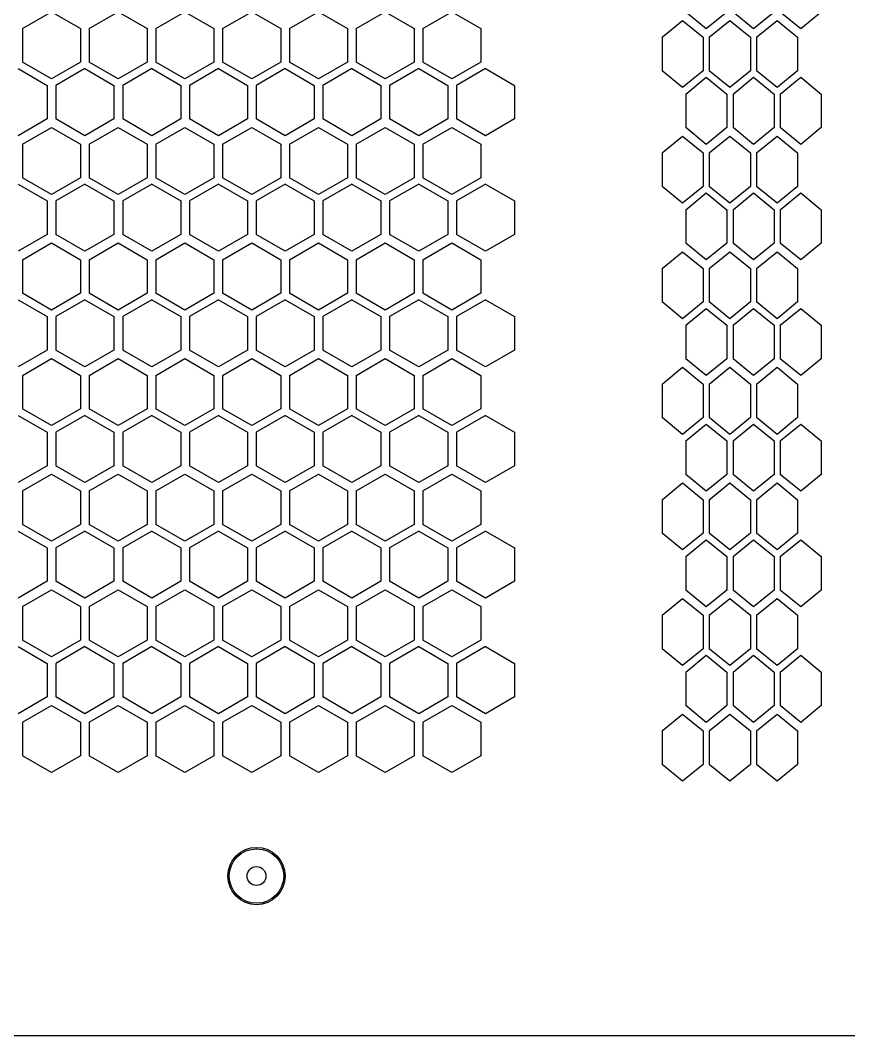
# Model space of a CAD drawing. Extents: x 61367 to 140945, y -1257 to 25588.
# Drawn here: x 71963 to 72077.2, y 19923.8 to 20063.7 of the extents above; entities that cross this region are included whole.
import ezdxf

# ---------------------------------------------------------------- set-up
doc = ezdxf.new("R2010")
doc.units = 0
doc.header["$MEASUREMENT"] = 0
doc.layers.get('0').update_dxf_attribs({"linetype": 'CONTINUOUS'})
doc.layers.add('2401-00307_MDC-M4_0', color=7, linetype='CONTINUOUS')
doc.layers.add('4215-0412-2_0', color=7, linetype='CONTINUOUS')

# ---------------------------------------------------------------- blocks, each defined once
blk = doc.blocks.new('ERGRTHTHRT')
at = {"layer": '2401-00307_MDC-M4_0', "color": 7, "linetype": 'Continuous'}
for radius in [3.75, 1.3]:
    blk.add_circle((-37408.65, -67997.48), radius, dxfattribs=at)
at = {"layer": '4215-0412-2_0', "color": 7, "linetype": 'Continuous'}
for p, q in [((-37440.92, -67880.7), (-37436.92, -67878.39)), ((-37436.92, -67878.39), (-37432.92, -67880.7)), ((-37431.72, -67880.7), (-37427.72, -67878.39)), ((-37427.72, -67878.39), (-37423.72, -67880.7)), ((-37422.52, -67880.7), (-37418.52, -67878.39)), ((-37418.52, -67878.39), (-37414.52, -67880.7)), ((-37413.32, -67880.7), (-37409.32, -67878.39)), ((-37409.32, -67878.39), (-37405.32, -67880.7)), ((-37404.12, -67880.7), (-37400.12, -67878.39)), ((-37400.12, -67878.39), (-37396.12, -67880.7)), ((-37394.92, -67880.7), (-37390.92, -67878.39)), ((-37390.92, -67878.39), (-37386.92, -67880.7)), ((-37385.72, -67880.7), (-37381.72, -67878.39)), ((-37381.72, -67878.39), (-37377.72, -67880.7)), ((-37346.65, -67880.73), (-37349.47, -67878.42)), ((-37343.82, -67878.42), (-37346.65, -67880.73)), ((-37340.14, -67880.73), (-37342.97, -67878.42)), ((-37337.31, -67878.42), (-37340.14, -67880.73)), ((-37333.63, -67880.73), (-37336.46, -67878.42)), ((-37330.81, -67878.42), (-37333.63, -67880.73)), ((-37352.74, -67881.9), (-37349.91, -67879.59)), ((-37349.91, -67879.59), (-37347.08, -67881.9)), ((-37346.24, -67881.9), (-37343.41, -67879.59)), ((-37343.41, -67879.59), (-37340.58, -67881.9)), ((-37339.73, -67881.9), (-37336.9, -67879.59)), ((-37336.9, -67879.59), (-37334.07, -67881.9)), ((-37440.92, -67880.7), (-37440.92, -67885.32)), ((-37432.92, -67880.7), (-37432.92, -67885.32)), ((-37431.72, -67880.7), (-37431.72, -67885.32)), ((-37423.72, -67880.7), (-37423.72, -67885.32)), ((-37422.52, -67880.7), (-37422.52, -67885.32)), ((-37414.52, -67880.7), (-37414.52, -67885.32)), ((-37413.32, -67880.7), (-37413.32, -67885.32)), ((-37405.32, -67880.7), (-37405.32, -67885.32)), ((-37404.12, -67880.7), (-37404.12, -67885.32)), ((-37396.12, -67880.7), (-37396.12, -67885.32)), ((-37394.92, -67880.7), (-37394.92, -67885.32)), ((-37386.92, -67880.7), (-37386.92, -67885.32)), ((-37385.72, -67880.7), (-37385.72, -67885.32)), ((-37377.72, -67880.7), (-37377.72, -67885.32)), ((-37352.74, -67881.9), (-37352.74, -67886.52)), ((-37347.08, -67881.9), (-37347.08, -67886.52)), ((-37346.24, -67881.9), (-37346.24, -67886.52)), ((-37340.58, -67881.9), (-37340.58, -67886.52)), ((-37339.73, -67881.9), (-37339.73, -67886.52)), ((-37334.07, -67881.9), (-37334.07, -67886.52)), ((-37436.92, -67887.63), (-37440.92, -67885.32)), ((-37432.92, -67885.32), (-37436.92, -67887.63)), ((-37427.72, -67887.63), (-37431.72, -67885.32)), ((-37423.72, -67885.32), (-37427.72, -67887.63)), ((-37418.52, -67887.63), (-37422.52, -67885.32)), ((-37414.52, -67885.32), (-37418.52, -67887.63)), ((-37409.32, -67887.63), (-37413.32, -67885.32)), ((-37405.32, -67885.32), (-37409.32, -67887.63)), ((-37400.12, -67887.63), (-37404.12, -67885.32)), ((-37396.12, -67885.32), (-37400.12, -67887.63)), ((-37390.92, -67887.63), (-37394.92, -67885.32)), ((-37386.92, -67885.32), (-37390.92, -67887.63)), ((-37381.72, -67887.63), (-37385.72, -67885.32)), ((-37377.72, -67885.32), (-37381.72, -67887.63)), ((-37441.5, -67886.22), (-37437.5, -67888.53)), ((-37432.3, -67886.22), (-37436.3, -67888.53)), ((-37432.3, -67886.22), (-37428.3, -67888.53)), ((-37423.1, -67886.22), (-37427.1, -67888.53)), ((-37423.1, -67886.22), (-37419.1, -67888.53)), ((-37413.9, -67886.22), (-37417.9, -67888.53)), ((-37413.9, -67886.22), (-37409.9, -67888.53)), ((-37404.7, -67886.22), (-37408.7, -67888.53)), ((-37404.7, -67886.22), (-37400.7, -67888.53)), ((-37395.5, -67886.22), (-37399.5, -67888.53)), ((-37395.5, -67886.22), (-37391.5, -67888.53)), ((-37386.3, -67886.22), (-37390.3, -67888.53)), ((-37386.3, -67886.22), (-37382.3, -67888.53)), ((-37377.1, -67886.22), (-37381.1, -67888.53)), ((-37377.1, -67886.22), (-37373.1, -67888.53)), ((-37349.91, -67888.83), (-37352.74, -67886.52)), ((-37347.08, -67886.52), (-37349.91, -67888.83)), ((-37349.47, -67889.73), (-37346.65, -67887.42)), ((-37346.65, -67887.42), (-37343.82, -67889.73)), ((-37343.41, -67888.83), (-37346.24, -67886.52)), ((-37340.58, -67886.52), (-37343.41, -67888.83)), ((-37342.97, -67889.73), (-37340.14, -67887.42)), ((-37340.14, -67887.42), (-37337.31, -67889.73)), ((-37336.9, -67888.83), (-37339.73, -67886.52)), ((-37334.07, -67886.52), (-37336.9, -67888.83)), ((-37336.46, -67889.73), (-37333.63, -67887.42)), ((-37333.63, -67887.42), (-37330.81, -67889.73)), ((-37437.5, -67888.53), (-37437.5, -67893.15)), ((-37436.3, -67888.53), (-37436.3, -67893.15)), ((-37428.3, -67888.53), (-37428.3, -67893.15)), ((-37427.1, -67888.53), (-37427.1, -67893.15)), ((-37419.1, -67888.53), (-37419.1, -67893.15)), ((-37417.9, -67888.53), (-37417.9, -67893.15)), ((-37409.9, -67888.53), (-37409.9, -67893.15)), ((-37408.7, -67888.53), (-37408.7, -67893.15)), ((-37400.7, -67888.53), (-37400.7, -67893.15)), ((-37399.5, -67888.53), (-37399.5, -67893.15)), ((-37391.5, -67888.53), (-37391.5, -67893.15)), ((-37390.3, -67888.53), (-37390.3, -67893.15)), ((-37382.3, -67888.53), (-37382.3, -67893.15)), ((-37381.1, -67888.53), (-37381.1, -67893.15)), ((-37373.1, -67888.53), (-37373.1, -67893.15)), ((-37349.47, -67889.73), (-37349.47, -67894.35)), ((-37343.82, -67889.73), (-37343.82, -67894.35)), ((-37342.97, -67889.73), (-37342.97, -67894.35)), ((-37337.31, -67889.73), (-37337.31, -67894.35)), ((-37336.46, -67889.73), (-37336.46, -67894.35)), ((-37330.81, -67889.73), (-37330.81, -67894.35)), ((-37437.5, -67893.15), (-37441.5, -67895.46)), ((-37432.3, -67895.46), (-37436.3, -67893.15)), ((-37428.3, -67893.15), (-37432.3, -67895.46)), ((-37423.1, -67895.46), (-37427.1, -67893.15)), ((-37419.1, -67893.15), (-37423.1, -67895.46)), ((-37413.9, -67895.46), (-37417.9, -67893.15)), ((-37409.9, -67893.15), (-37413.9, -67895.46)), ((-37404.7, -67895.46), (-37408.7, -67893.15)), ((-37400.7, -67893.15), (-37404.7, -67895.46)), ((-37395.5, -67895.46), (-37399.5, -67893.15)), ((-37391.5, -67893.15), (-37395.5, -67895.46)), ((-37386.3, -67895.46), (-37390.3, -67893.15)), ((-37382.3, -67893.15), (-37386.3, -67895.46)), ((-37377.1, -67895.46), (-37381.1, -67893.15)), ((-37373.1, -67893.15), (-37377.1, -67895.46)), ((-37440.92, -67896.63), (-37436.92, -67894.32)), ((-37436.92, -67894.32), (-37432.92, -67896.63)), ((-37431.72, -67896.63), (-37427.72, -67894.32)), ((-37427.72, -67894.32), (-37423.72, -67896.63)), ((-37422.52, -67896.63), (-37418.52, -67894.32)), ((-37418.52, -67894.32), (-37414.52, -67896.63)), ((-37413.32, -67896.63), (-37409.32, -67894.32)), ((-37409.32, -67894.32), (-37405.32, -67896.63)), ((-37404.12, -67896.63), (-37400.12, -67894.32)), ((-37400.12, -67894.32), (-37396.12, -67896.63)), ((-37394.92, -67896.63), (-37390.92, -67894.32)), ((-37390.92, -67894.32), (-37386.92, -67896.63)), ((-37385.72, -67896.63), (-37381.72, -67894.32)), ((-37381.72, -67894.32), (-37377.72, -67896.63)), ((-37346.65, -67896.66), (-37349.47, -67894.35)), ((-37343.82, -67894.35), (-37346.65, -67896.66)), ((-37340.14, -67896.66), (-37342.97, -67894.35)), ((-37337.31, -67894.35), (-37340.14, -67896.66)), ((-37333.63, -67896.66), (-37336.46, -67894.35)), ((-37330.81, -67894.35), (-37333.63, -67896.66)), ((-37352.74, -67897.83), (-37349.91, -67895.52)), ((-37349.91, -67895.52), (-37347.08, -67897.83)), ((-37346.24, -67897.83), (-37343.41, -67895.52)), ((-37343.41, -67895.52), (-37340.58, -67897.83)), ((-37339.73, -67897.83), (-37336.9, -67895.52)), ((-37336.9, -67895.52), (-37334.07, -67897.83)), ((-37440.92, -67896.63), (-37440.92, -67901.25)), ((-37432.92, -67896.63), (-37432.92, -67901.25)), ((-37431.72, -67896.63), (-37431.72, -67901.25)), ((-37423.72, -67896.63), (-37423.72, -67901.25)), ((-37422.52, -67896.63), (-37422.52, -67901.25)), ((-37414.52, -67896.63), (-37414.52, -67901.25)), ((-37413.32, -67896.63), (-37413.32, -67901.25)), ((-37405.32, -67896.63), (-37405.32, -67901.25)), ((-37404.12, -67896.63), (-37404.12, -67901.25)), ((-37396.12, -67896.63), (-37396.12, -67901.25)), ((-37394.92, -67896.63), (-37394.92, -67901.25)), ((-37386.92, -67896.63), (-37386.92, -67901.25)), ((-37385.72, -67896.63), (-37385.72, -67901.25)), ((-37377.72, -67896.63), (-37377.72, -67901.25)), ((-37352.74, -67897.83), (-37352.74, -67902.45)), ((-37347.08, -67897.83), (-37347.08, -67902.45)), ((-37346.24, -67897.83), (-37346.24, -67902.45)), ((-37340.58, -67897.83), (-37340.58, -67902.45)), ((-37339.73, -67897.83), (-37339.73, -67902.45)), ((-37334.07, -67897.83), (-37334.07, -67902.45)), ((-37436.92, -67903.56), (-37440.92, -67901.25)), ((-37432.92, -67901.25), (-37436.92, -67903.56)), ((-37427.72, -67903.56), (-37431.72, -67901.25)), ((-37423.72, -67901.25), (-37427.72, -67903.56)), ((-37418.52, -67903.56), (-37422.52, -67901.25)), ((-37414.52, -67901.25), (-37418.52, -67903.56)), ((-37409.32, -67903.56), (-37413.32, -67901.25)), ((-37405.32, -67901.25), (-37409.32, -67903.56)), ((-37400.12, -67903.56), (-37404.12, -67901.25)), ((-37396.12, -67901.25), (-37400.12, -67903.56)), ((-37390.92, -67903.56), (-37394.92, -67901.25)), ((-37386.92, -67901.25), (-37390.92, -67903.56)), ((-37381.72, -67903.56), (-37385.72, -67901.25)), ((-37377.72, -67901.25), (-37381.72, -67903.56)), ((-37441.5, -67902.15), (-37437.5, -67904.46)), ((-37432.3, -67902.15), (-37436.3, -67904.46)), ((-37432.3, -67902.15), (-37428.3, -67904.46)), ((-37423.1, -67902.15), (-37427.1, -67904.46)), ((-37423.1, -67902.15), (-37419.1, -67904.46)), ((-37413.9, -67902.15), (-37417.9, -67904.46)), ((-37413.9, -67902.15), (-37409.9, -67904.46)), ((-37404.7, -67902.15), (-37408.7, -67904.46)), ((-37404.7, -67902.15), (-37400.7, -67904.46)), ((-37395.5, -67902.15), (-37399.5, -67904.46)), ((-37395.5, -67902.15), (-37391.5, -67904.46)), ((-37386.3, -67902.15), (-37390.3, -67904.46)), ((-37386.3, -67902.15), (-37382.3, -67904.46)), ((-37377.1, -67902.15), (-37381.1, -67904.46)), ((-37377.1, -67902.15), (-37373.1, -67904.46)), ((-37349.91, -67904.76), (-37352.74, -67902.45)), ((-37347.08, -67902.45), (-37349.91, -67904.76)), ((-37343.41, -67904.76), (-37346.24, -67902.45)), ((-37340.58, -67902.45), (-37343.41, -67904.76)), ((-37336.9, -67904.76), (-37339.73, -67902.45)), ((-37334.07, -67902.45), (-37336.9, -67904.76)), ((-37349.47, -67905.66), (-37346.65, -67903.35)), ((-37346.65, -67903.35), (-37343.82, -67905.66)), ((-37342.97, -67905.66), (-37340.14, -67903.35)), ((-37340.14, -67903.35), (-37337.31, -67905.66)), ((-37336.46, -67905.66), (-37333.63, -67903.35)), ((-37333.63, -67903.35), (-37330.81, -67905.66)), ((-37437.5, -67904.46), (-37437.5, -67909.08)), ((-37436.3, -67904.46), (-37436.3, -67909.08)), ((-37428.3, -67904.46), (-37428.3, -67909.08)), ((-37427.1, -67904.46), (-37427.1, -67909.08)), ((-37419.1, -67904.46), (-37419.1, -67909.08)), ((-37417.9, -67904.46), (-37417.9, -67909.08)), ((-37409.9, -67904.46), (-37409.9, -67909.08)), ((-37408.7, -67904.46), (-37408.7, -67909.08)), ((-37400.7, -67904.46), (-37400.7, -67909.08)), ((-37399.5, -67904.46), (-37399.5, -67909.08)), ((-37391.5, -67904.46), (-37391.5, -67909.08)), ((-37390.3, -67904.46), (-37390.3, -67909.08)), ((-37382.3, -67904.46), (-37382.3, -67909.08)), ((-37381.1, -67904.46), (-37381.1, -67909.08)), ((-37373.1, -67904.46), (-37373.1, -67909.08)), ((-37349.47, -67905.66), (-37349.47, -67910.28)), ((-37343.82, -67905.66), (-37343.82, -67910.28)), ((-37342.97, -67905.66), (-37342.97, -67910.28)), ((-37337.31, -67905.66), (-37337.31, -67910.28)), ((-37336.46, -67905.66), (-37336.46, -67910.28)), ((-37330.81, -67905.66), (-37330.81, -67910.28)), ((-37437.5, -67909.08), (-37441.5, -67911.39)), ((-37432.3, -67911.39), (-37436.3, -67909.08)), ((-37428.3, -67909.08), (-37432.3, -67911.39)), ((-37423.1, -67911.39), (-37427.1, -67909.08)), ((-37419.1, -67909.08), (-37423.1, -67911.39)), ((-37413.9, -67911.39), (-37417.9, -67909.08)), ((-37409.9, -67909.08), (-37413.9, -67911.39)), ((-37404.7, -67911.39), (-37408.7, -67909.08)), ((-37400.7, -67909.08), (-37404.7, -67911.39)), ((-37395.5, -67911.39), (-37399.5, -67909.08)), ((-37391.5, -67909.08), (-37395.5, -67911.39)), ((-37386.3, -67911.39), (-37390.3, -67909.08)), ((-37382.3, -67909.08), (-37386.3, -67911.39)), ((-37377.1, -67911.39), (-37381.1, -67909.08)), ((-37373.1, -67909.08), (-37377.1, -67911.39)), ((-37440.92, -67912.56), (-37436.92, -67910.25)), ((-37436.92, -67910.25), (-37432.92, -67912.56)), ((-37431.72, -67912.56), (-37427.72, -67910.25)), ((-37427.72, -67910.25), (-37423.72, -67912.56)), ((-37422.52, -67912.56), (-37418.52, -67910.25)), ((-37418.52, -67910.25), (-37414.52, -67912.56)), ((-37413.32, -67912.56), (-37409.32, -67910.25)), ((-37409.32, -67910.25), (-37405.32, -67912.56)), ((-37404.12, -67912.56), (-37400.12, -67910.25)), ((-37400.12, -67910.25), (-37396.12, -67912.56)), ((-37394.92, -67912.56), (-37390.92, -67910.25)), ((-37390.92, -67910.25), (-37386.92, -67912.56)), ((-37385.72, -67912.56), (-37381.72, -67910.25)), ((-37381.72, -67910.25), (-37377.72, -67912.56)), ((-37346.65, -67912.59), (-37349.47, -67910.28)), ((-37343.82, -67910.28), (-37346.65, -67912.59)), ((-37340.14, -67912.59), (-37342.97, -67910.28)), ((-37337.31, -67910.28), (-37340.14, -67912.59)), ((-37333.63, -67912.59), (-37336.46, -67910.28)), ((-37330.81, -67910.28), (-37333.63, -67912.59)), ((-37440.92, -67912.56), (-37440.92, -67917.18)), ((-37432.92, -67912.56), (-37432.92, -67917.18)), ((-37431.72, -67912.56), (-37431.72, -67917.18)), ((-37423.72, -67912.56), (-37423.72, -67917.18)), ((-37422.52, -67912.56), (-37422.52, -67917.18)), ((-37414.52, -67912.56), (-37414.52, -67917.18)), ((-37413.32, -67912.56), (-37413.32, -67917.18)), ((-37405.32, -67912.56), (-37405.32, -67917.18)), ((-37404.12, -67912.56), (-37404.12, -67917.18)), ((-37396.12, -67912.56), (-37396.12, -67917.18)), ((-37394.92, -67912.56), (-37394.92, -67917.18)), ((-37386.92, -67912.56), (-37386.92, -67917.18)), ((-37385.72, -67912.56), (-37385.72, -67917.18)), ((-37377.72, -67912.56), (-37377.72, -67917.18)), ((-37352.74, -67913.76), (-37349.91, -67911.45)), ((-37349.91, -67911.45), (-37347.08, -67913.76)), ((-37346.24, -67913.76), (-37343.41, -67911.45)), ((-37343.41, -67911.45), (-37340.58, -67913.76)), ((-37339.73, -67913.76), (-37336.9, -67911.45)), ((-37336.9, -67911.45), (-37334.07, -67913.76)), ((-37352.74, -67913.76), (-37352.74, -67918.38)), ((-37347.08, -67913.76), (-37347.08, -67918.38)), ((-37346.24, -67913.76), (-37346.24, -67918.38)), ((-37340.58, -67913.76), (-37340.58, -67918.38)), ((-37339.73, -67913.76), (-37339.73, -67918.38)), ((-37334.07, -67913.76), (-37334.07, -67918.38)), ((-37441.5, -67918.08), (-37437.5, -67920.39)), ((-37436.92, -67919.49), (-37440.92, -67917.18)), ((-37432.92, -67917.18), (-37436.92, -67919.49)), ((-37432.3, -67918.08), (-37436.3, -67920.39)), ((-37432.3, -67918.08), (-37428.3, -67920.39)), ((-37427.72, -67919.49), (-37431.72, -67917.18)), ((-37423.72, -67917.18), (-37427.72, -67919.49)), ((-37423.1, -67918.08), (-37427.1, -67920.39)), ((-37423.1, -67918.08), (-37419.1, -67920.39)), ((-37418.52, -67919.49), (-37422.52, -67917.18)), ((-37414.52, -67917.18), (-37418.52, -67919.49)), ((-37413.9, -67918.08), (-37417.9, -67920.39)), ((-37413.9, -67918.08), (-37409.9, -67920.39)), ((-37409.32, -67919.49), (-37413.32, -67917.18)), ((-37405.32, -67917.18), (-37409.32, -67919.49)), ((-37404.7, -67918.08), (-37408.7, -67920.39)), ((-37404.7, -67918.08), (-37400.7, -67920.39)), ((-37400.12, -67919.49), (-37404.12, -67917.18)), ((-37396.12, -67917.18), (-37400.12, -67919.49)), ((-37395.5, -67918.08), (-37399.5, -67920.39)), ((-37395.5, -67918.08), (-37391.5, -67920.39)), ((-37390.92, -67919.49), (-37394.92, -67917.18)), ((-37386.92, -67917.18), (-37390.92, -67919.49)), ((-37386.3, -67918.08), (-37390.3, -67920.39)), ((-37386.3, -67918.08), (-37382.3, -67920.39)), ((-37381.72, -67919.49), (-37385.72, -67917.18)), ((-37377.72, -67917.18), (-37381.72, -67919.49)), ((-37377.1, -67918.08), (-37381.1, -67920.39)), ((-37377.1, -67918.08), (-37373.1, -67920.39)), ((-37349.91, -67920.69), (-37352.74, -67918.38)), ((-37347.08, -67918.38), (-37349.91, -67920.69)), ((-37349.47, -67921.59), (-37346.65, -67919.28)), ((-37346.65, -67919.28), (-37343.82, -67921.59)), ((-37343.41, -67920.69), (-37346.24, -67918.38)), ((-37340.58, -67918.38), (-37343.41, -67920.69)), ((-37342.97, -67921.59), (-37340.14, -67919.28)), ((-37340.14, -67919.28), (-37337.31, -67921.59)), ((-37336.9, -67920.69), (-37339.73, -67918.38)), ((-37334.07, -67918.38), (-37336.9, -67920.69)), ((-37336.46, -67921.59), (-37333.63, -67919.28)), ((-37333.63, -67919.28), (-37330.81, -67921.59)), ((-37437.5, -67920.39), (-37437.5, -67925.01)), ((-37436.3, -67920.39), (-37436.3, -67925.01)), ((-37428.3, -67920.39), (-37428.3, -67925.01)), ((-37427.1, -67920.39), (-37427.1, -67925.01)), ((-37419.1, -67920.39), (-37419.1, -67925.01)), ((-37417.9, -67920.39), (-37417.9, -67925.01)), ((-37409.9, -67920.39), (-37409.9, -67925.01)), ((-37408.7, -67920.39), (-37408.7, -67925.01)), ((-37400.7, -67920.39), (-37400.7, -67925.01)), ((-37399.5, -67920.39), (-37399.5, -67925.01)), ((-37391.5, -67920.39), (-37391.5, -67925.01)), ((-37390.3, -67920.39), (-37390.3, -67925.01)), ((-37382.3, -67920.39), (-37382.3, -67925.01)), ((-37381.1, -67920.39), (-37381.1, -67925.01)), ((-37373.1, -67920.39), (-37373.1, -67925.01)), ((-37349.47, -67921.59), (-37349.47, -67926.21)), ((-37343.82, -67921.59), (-37343.82, -67926.21)), ((-37342.97, -67921.59), (-37342.97, -67926.21)), ((-37337.31, -67921.59), (-37337.31, -67926.21)), ((-37336.46, -67921.59), (-37336.46, -67926.21)), ((-37330.81, -67921.59), (-37330.81, -67926.21)), ((-37437.5, -67925.01), (-37441.5, -67927.32)), ((-37432.3, -67927.32), (-37436.3, -67925.01)), ((-37428.3, -67925.01), (-37432.3, -67927.32)), ((-37423.1, -67927.32), (-37427.1, -67925.01)), ((-37419.1, -67925.01), (-37423.1, -67927.32)), ((-37413.9, -67927.32), (-37417.9, -67925.01)), ((-37409.9, -67925.01), (-37413.9, -67927.32)), ((-37404.7, -67927.32), (-37408.7, -67925.01)), ((-37400.7, -67925.01), (-37404.7, -67927.32)), ((-37395.5, -67927.32), (-37399.5, -67925.01)), ((-37391.5, -67925.01), (-37395.5, -67927.32)), ((-37386.3, -67927.32), (-37390.3, -67925.01)), ((-37382.3, -67925.01), (-37386.3, -67927.32)), ((-37377.1, -67927.32), (-37381.1, -67925.01)), ((-37373.1, -67925.01), (-37377.1, -67927.32)), ((-37440.92, -67928.49), (-37436.92, -67926.18)), ((-37436.92, -67926.18), (-37432.92, -67928.49)), ((-37431.72, -67928.49), (-37427.72, -67926.18)), ((-37427.72, -67926.18), (-37423.72, -67928.49)), ((-37422.52, -67928.49), (-37418.52, -67926.18)), ((-37418.52, -67926.18), (-37414.52, -67928.49)), ((-37413.32, -67928.49), (-37409.32, -67926.18)), ((-37409.32, -67926.18), (-37405.32, -67928.49)), ((-37404.12, -67928.49), (-37400.12, -67926.18)), ((-37400.12, -67926.18), (-37396.12, -67928.49)), ((-37394.92, -67928.49), (-37390.92, -67926.18)), ((-37390.92, -67926.18), (-37386.92, -67928.49)), ((-37385.72, -67928.49), (-37381.72, -67926.18)), ((-37381.72, -67926.18), (-37377.72, -67928.49)), ((-37346.65, -67928.52), (-37349.47, -67926.21)), ((-37343.82, -67926.21), (-37346.65, -67928.52)), ((-37340.14, -67928.52), (-37342.97, -67926.21)), ((-37337.31, -67926.21), (-37340.14, -67928.52)), ((-37333.63, -67928.52), (-37336.46, -67926.21)), ((-37330.81, -67926.21), (-37333.63, -67928.52)), ((-37352.74, -67929.69), (-37349.91, -67927.38)), ((-37349.91, -67927.38), (-37347.08, -67929.69)), ((-37346.24, -67929.69), (-37343.41, -67927.38)), ((-37343.41, -67927.38), (-37340.58, -67929.69)), ((-37339.73, -67929.69), (-37336.9, -67927.38)), ((-37336.9, -67927.38), (-37334.07, -67929.69)), ((-37440.92, -67928.49), (-37440.92, -67933.11)), ((-37432.92, -67928.49), (-37432.92, -67933.11)), ((-37431.72, -67928.49), (-37431.72, -67933.11)), ((-37423.72, -67928.49), (-37423.72, -67933.11)), ((-37422.52, -67928.49), (-37422.52, -67933.11)), ((-37414.52, -67928.49), (-37414.52, -67933.11)), ((-37413.32, -67928.49), (-37413.32, -67933.11)), ((-37405.32, -67928.49), (-37405.32, -67933.11)), ((-37404.12, -67928.49), (-37404.12, -67933.11)), ((-37396.12, -67928.49), (-37396.12, -67933.11)), ((-37394.92, -67928.49), (-37394.92, -67933.11)), ((-37386.92, -67928.49), (-37386.92, -67933.11)), ((-37385.72, -67928.49), (-37385.72, -67933.11)), ((-37377.72, -67928.49), (-37377.72, -67933.11)), ((-37352.74, -67929.69), (-37352.74, -67934.31)), ((-37347.08, -67929.69), (-37347.08, -67934.31)), ((-37346.24, -67929.69), (-37346.24, -67934.31)), ((-37340.58, -67929.69), (-37340.58, -67934.31)), ((-37339.73, -67929.69), (-37339.73, -67934.31)), ((-37334.07, -67929.69), (-37334.07, -67934.31)), ((-37436.92, -67935.42), (-37440.92, -67933.11)), ((-37432.92, -67933.11), (-37436.92, -67935.42)), ((-37427.72, -67935.42), (-37431.72, -67933.11)), ((-37423.72, -67933.11), (-37427.72, -67935.42)), ((-37418.52, -67935.42), (-37422.52, -67933.11)), ((-37414.52, -67933.11), (-37418.52, -67935.42)), ((-37409.32, -67935.42), (-37413.32, -67933.11)), ((-37405.32, -67933.11), (-37409.32, -67935.42)), ((-37400.12, -67935.42), (-37404.12, -67933.11)), ((-37396.12, -67933.11), (-37400.12, -67935.42)), ((-37390.92, -67935.42), (-37394.92, -67933.11)), ((-37386.92, -67933.11), (-37390.92, -67935.42)), ((-37381.72, -67935.42), (-37385.72, -67933.11)), ((-37377.72, -67933.11), (-37381.72, -67935.42)), ((-37441.5, -67934.01), (-37437.5, -67936.32)), ((-37432.3, -67934.01), (-37436.3, -67936.32)), ((-37432.3, -67934.01), (-37428.3, -67936.32)), ((-37423.1, -67934.01), (-37427.1, -67936.32)), ((-37423.1, -67934.01), (-37419.1, -67936.32)), ((-37413.9, -67934.01), (-37417.9, -67936.32)), ((-37413.9, -67934.01), (-37409.9, -67936.32)), ((-37404.7, -67934.01), (-37408.7, -67936.32)), ((-37404.7, -67934.01), (-37400.7, -67936.32)), ((-37395.5, -67934.01), (-37399.5, -67936.32)), ((-37395.5, -67934.01), (-37391.5, -67936.32)), ((-37386.3, -67934.01), (-37390.3, -67936.32)), ((-37386.3, -67934.01), (-37382.3, -67936.32)), ((-37377.1, -67934.01), (-37381.1, -67936.32)), ((-37377.1, -67934.01), (-37373.1, -67936.32)), ((-37349.91, -67936.62), (-37352.74, -67934.31)), ((-37347.08, -67934.31), (-37349.91, -67936.62)), ((-37343.41, -67936.62), (-37346.24, -67934.31)), ((-37340.58, -67934.31), (-37343.41, -67936.62)), ((-37336.9, -67936.62), (-37339.73, -67934.31)), ((-37334.07, -67934.31), (-37336.9, -67936.62)), ((-37437.5, -67936.32), (-37437.5, -67940.94)), ((-37436.3, -67936.32), (-37436.3, -67940.94)), ((-37428.3, -67936.32), (-37428.3, -67940.94)), ((-37427.1, -67936.32), (-37427.1, -67940.94)), ((-37419.1, -67936.32), (-37419.1, -67940.94)), ((-37417.9, -67936.32), (-37417.9, -67940.94)), ((-37409.9, -67936.32), (-37409.9, -67940.94)), ((-37408.7, -67936.32), (-37408.7, -67940.94)), ((-37400.7, -67936.32), (-37400.7, -67940.94)), ((-37399.5, -67936.32), (-37399.5, -67940.94)), ((-37391.5, -67936.32), (-37391.5, -67940.94)), ((-37390.3, -67936.32), (-37390.3, -67940.94)), ((-37382.3, -67936.32), (-37382.3, -67940.94)), ((-37381.1, -67936.32), (-37381.1, -67940.94)), ((-37373.1, -67936.32), (-37373.1, -67940.94)), ((-37349.47, -67937.52), (-37346.65, -67935.21)), ((-37346.65, -67935.21), (-37343.82, -67937.52)), ((-37342.97, -67937.52), (-37340.14, -67935.21)), ((-37340.14, -67935.21), (-37337.31, -67937.52)), ((-37336.46, -67937.52), (-37333.63, -67935.21)), ((-37333.63, -67935.21), (-37330.81, -67937.52)), ((-37349.47, -67937.52), (-37349.47, -67942.14)), ((-37343.82, -67937.52), (-37343.82, -67942.14)), ((-37342.97, -67937.52), (-37342.97, -67942.14)), ((-37337.31, -67937.52), (-37337.31, -67942.14)), ((-37336.46, -67937.52), (-37336.46, -67942.14)), ((-37330.81, -67937.52), (-37330.81, -67942.14)), ((-37437.5, -67940.94), (-37441.5, -67943.25)), ((-37440.92, -67944.42), (-37436.92, -67942.11)), ((-37436.92, -67942.11), (-37432.92, -67944.42)), ((-37432.3, -67943.25), (-37436.3, -67940.94)), ((-37428.3, -67940.94), (-37432.3, -67943.25)), ((-37431.72, -67944.42), (-37427.72, -67942.11)), ((-37427.72, -67942.11), (-37423.72, -67944.42)), ((-37423.1, -67943.25), (-37427.1, -67940.94)), ((-37419.1, -67940.94), (-37423.1, -67943.25)), ((-37422.52, -67944.42), (-37418.52, -67942.11)), ((-37418.52, -67942.11), (-37414.52, -67944.42)), ((-37413.9, -67943.25), (-37417.9, -67940.94)), ((-37409.9, -67940.94), (-37413.9, -67943.25)), ((-37413.32, -67944.42), (-37409.32, -67942.11)), ((-37409.32, -67942.11), (-37405.32, -67944.42)), ((-37404.7, -67943.25), (-37408.7, -67940.94)), ((-37400.7, -67940.94), (-37404.7, -67943.25)), ((-37404.12, -67944.42), (-37400.12, -67942.11)), ((-37400.12, -67942.11), (-37396.12, -67944.42)), ((-37395.5, -67943.25), (-37399.5, -67940.94)), ((-37391.5, -67940.94), (-37395.5, -67943.25)), ((-37394.92, -67944.42), (-37390.92, -67942.11)), ((-37390.92, -67942.11), (-37386.92, -67944.42)), ((-37386.3, -67943.25), (-37390.3, -67940.94)), ((-37382.3, -67940.94), (-37386.3, -67943.25)), ((-37385.72, -67944.42), (-37381.72, -67942.11)), ((-37381.72, -67942.11), (-37377.72, -67944.42)), ((-37377.1, -67943.25), (-37381.1, -67940.94)), ((-37373.1, -67940.94), (-37377.1, -67943.25)), ((-37352.74, -67945.62), (-37349.91, -67943.31)), ((-37349.91, -67943.31), (-37347.08, -67945.62)), ((-37346.65, -67944.45), (-37349.47, -67942.14)), ((-37343.82, -67942.14), (-37346.65, -67944.45)), ((-37346.24, -67945.62), (-37343.41, -67943.31)), ((-37343.41, -67943.31), (-37340.58, -67945.62)), ((-37340.14, -67944.45), (-37342.97, -67942.14)), ((-37337.31, -67942.14), (-37340.14, -67944.45)), ((-37339.73, -67945.62), (-37336.9, -67943.31)), ((-37336.9, -67943.31), (-37334.07, -67945.62)), ((-37333.63, -67944.45), (-37336.46, -67942.14)), ((-37330.81, -67942.14), (-37333.63, -67944.45)), ((-37440.92, -67944.42), (-37440.92, -67949.04)), ((-37432.92, -67944.42), (-37432.92, -67949.04)), ((-37431.72, -67944.42), (-37431.72, -67949.04)), ((-37423.72, -67944.42), (-37423.72, -67949.04)), ((-37422.52, -67944.42), (-37422.52, -67949.04)), ((-37414.52, -67944.42), (-37414.52, -67949.04)), ((-37413.32, -67944.42), (-37413.32, -67949.04)), ((-37405.32, -67944.42), (-37405.32, -67949.04)), ((-37404.12, -67944.42), (-37404.12, -67949.04)), ((-37396.12, -67944.42), (-37396.12, -67949.04)), ((-37394.92, -67944.42), (-37394.92, -67949.04)), ((-37386.92, -67944.42), (-37386.92, -67949.04)), ((-37385.72, -67944.42), (-37385.72, -67949.04)), ((-37377.72, -67944.42), (-37377.72, -67949.04)), ((-37352.74, -67945.62), (-37352.74, -67950.24)), ((-37347.08, -67945.62), (-37347.08, -67950.24)), ((-37346.24, -67945.62), (-37346.24, -67950.24)), ((-37340.58, -67945.62), (-37340.58, -67950.24)), ((-37339.73, -67945.62), (-37339.73, -67950.24)), ((-37334.07, -67945.62), (-37334.07, -67950.24)), ((-37436.92, -67951.35), (-37440.92, -67949.04)), ((-37432.92, -67949.04), (-37436.92, -67951.35)), ((-37427.72, -67951.35), (-37431.72, -67949.04)), ((-37423.72, -67949.04), (-37427.72, -67951.35)), ((-37418.52, -67951.35), (-37422.52, -67949.04)), ((-37414.52, -67949.04), (-37418.52, -67951.35)), ((-37409.32, -67951.35), (-37413.32, -67949.04)), ((-37405.32, -67949.04), (-37409.32, -67951.35)), ((-37400.12, -67951.35), (-37404.12, -67949.04)), ((-37396.12, -67949.04), (-37400.12, -67951.35)), ((-37390.92, -67951.35), (-37394.92, -67949.04)), ((-37386.92, -67949.04), (-37390.92, -67951.35)), ((-37381.72, -67951.35), (-37385.72, -67949.04)), ((-37377.72, -67949.04), (-37381.72, -67951.35)), ((-37441.5, -67949.94), (-37437.5, -67952.25)), ((-37432.3, -67949.94), (-37436.3, -67952.25)), ((-37432.3, -67949.94), (-37428.3, -67952.25)), ((-37423.1, -67949.94), (-37427.1, -67952.25)), ((-37423.1, -67949.94), (-37419.1, -67952.25)), ((-37413.9, -67949.94), (-37417.9, -67952.25)), ((-37413.9, -67949.94), (-37409.9, -67952.25)), ((-37404.7, -67949.94), (-37408.7, -67952.25)), ((-37404.7, -67949.94), (-37400.7, -67952.25)), ((-37395.5, -67949.94), (-37399.5, -67952.25)), ((-37395.5, -67949.94), (-37391.5, -67952.25)), ((-37386.3, -67949.94), (-37390.3, -67952.25)), ((-37386.3, -67949.94), (-37382.3, -67952.25)), ((-37377.1, -67949.94), (-37381.1, -67952.25)), ((-37377.1, -67949.94), (-37373.1, -67952.25)), ((-37349.91, -67952.55), (-37352.74, -67950.24)), ((-37347.08, -67950.24), (-37349.91, -67952.55)), ((-37343.41, -67952.55), (-37346.24, -67950.24)), ((-37340.58, -67950.24), (-37343.41, -67952.55)), ((-37336.9, -67952.55), (-37339.73, -67950.24)), ((-37334.07, -67950.24), (-37336.9, -67952.55)), ((-37349.47, -67953.45), (-37346.65, -67951.14)), ((-37346.65, -67951.14), (-37343.82, -67953.45)), ((-37342.97, -67953.45), (-37340.14, -67951.14)), ((-37340.14, -67951.14), (-37337.31, -67953.45)), ((-37336.46, -67953.45), (-37333.63, -67951.14)), ((-37333.63, -67951.14), (-37330.81, -67953.45)), ((-37437.5, -67952.25), (-37437.5, -67956.87)), ((-37436.3, -67952.25), (-37436.3, -67956.87)), ((-37428.3, -67952.25), (-37428.3, -67956.87)), ((-37427.1, -67952.25), (-37427.1, -67956.87)), ((-37419.1, -67952.25), (-37419.1, -67956.87)), ((-37417.9, -67952.25), (-37417.9, -67956.87)), ((-37409.9, -67952.25), (-37409.9, -67956.87)), ((-37408.7, -67952.25), (-37408.7, -67956.87)), ((-37400.7, -67952.25), (-37400.7, -67956.87)), ((-37399.5, -67952.25), (-37399.5, -67956.87)), ((-37391.5, -67952.25), (-37391.5, -67956.87)), ((-37390.3, -67952.25), (-37390.3, -67956.87)), ((-37382.3, -67952.25), (-37382.3, -67956.87)), ((-37381.1, -67952.25), (-37381.1, -67956.87)), ((-37373.1, -67952.25), (-37373.1, -67956.87)), ((-37349.47, -67953.45), (-37349.47, -67958.07)), ((-37343.82, -67953.45), (-37343.82, -67958.07)), ((-37342.97, -67953.45), (-37342.97, -67958.07)), ((-37337.31, -67953.45), (-37337.31, -67958.07)), ((-37336.46, -67953.45), (-37336.46, -67958.07)), ((-37330.81, -67953.45), (-37330.81, -67958.07)), ((-37437.5, -67956.87), (-37441.5, -67959.18)), ((-37432.3, -67959.18), (-37436.3, -67956.87)), ((-37428.3, -67956.87), (-37432.3, -67959.18)), ((-37423.1, -67959.18), (-37427.1, -67956.87)), ((-37419.1, -67956.87), (-37423.1, -67959.18)), ((-37413.9, -67959.18), (-37417.9, -67956.87)), ((-37409.9, -67956.87), (-37413.9, -67959.18)), ((-37404.7, -67959.18), (-37408.7, -67956.87)), ((-37400.7, -67956.87), (-37404.7, -67959.18)), ((-37395.5, -67959.18), (-37399.5, -67956.87)), ((-37391.5, -67956.87), (-37395.5, -67959.18)), ((-37386.3, -67959.18), (-37390.3, -67956.87)), ((-37382.3, -67956.87), (-37386.3, -67959.18)), ((-37377.1, -67959.18), (-37381.1, -67956.87)), ((-37373.1, -67956.87), (-37377.1, -67959.18)), ((-37440.92, -67960.35), (-37436.92, -67958.04)), ((-37436.92, -67958.04), (-37432.92, -67960.35)), ((-37431.72, -67960.35), (-37427.72, -67958.04)), ((-37427.72, -67958.04), (-37423.72, -67960.35)), ((-37422.52, -67960.35), (-37418.52, -67958.04)), ((-37418.52, -67958.04), (-37414.52, -67960.35)), ((-37413.32, -67960.35), (-37409.32, -67958.04)), ((-37409.32, -67958.04), (-37405.32, -67960.35)), ((-37404.12, -67960.35), (-37400.12, -67958.04)), ((-37400.12, -67958.04), (-37396.12, -67960.35)), ((-37394.92, -67960.35), (-37390.92, -67958.04)), ((-37390.92, -67958.04), (-37386.92, -67960.35)), ((-37385.72, -67960.35), (-37381.72, -67958.04)), ((-37381.72, -67958.04), (-37377.72, -67960.35)), ((-37346.65, -67960.38), (-37349.47, -67958.07)), ((-37343.82, -67958.07), (-37346.65, -67960.38)), ((-37340.14, -67960.38), (-37342.97, -67958.07)), ((-37337.31, -67958.07), (-37340.14, -67960.38)), ((-37333.63, -67960.38), (-37336.46, -67958.07)), ((-37330.81, -67958.07), (-37333.63, -67960.38)), ((-37352.74, -67961.55), (-37349.91, -67959.24)), ((-37349.91, -67959.24), (-37347.08, -67961.55)), ((-37346.24, -67961.55), (-37343.41, -67959.24)), ((-37343.41, -67959.24), (-37340.58, -67961.55)), ((-37339.73, -67961.55), (-37336.9, -67959.24)), ((-37336.9, -67959.24), (-37334.07, -67961.55)), ((-37440.92, -67960.35), (-37440.92, -67964.97)), ((-37432.92, -67960.35), (-37432.92, -67964.97)), ((-37431.72, -67960.35), (-37431.72, -67964.97)), ((-37423.72, -67960.35), (-37423.72, -67964.97)), ((-37422.52, -67960.35), (-37422.52, -67964.97)), ((-37414.52, -67960.35), (-37414.52, -67964.97)), ((-37413.32, -67960.35), (-37413.32, -67964.97)), ((-37405.32, -67960.35), (-37405.32, -67964.97)), ((-37404.12, -67960.35), (-37404.12, -67964.97)), ((-37396.12, -67960.35), (-37396.12, -67964.97)), ((-37394.92, -67960.35), (-37394.92, -67964.97)), ((-37386.92, -67960.35), (-37386.92, -67964.97)), ((-37385.72, -67960.35), (-37385.72, -67964.97)), ((-37377.72, -67960.35), (-37377.72, -67964.97)), ((-37352.74, -67961.55), (-37352.74, -67966.17)), ((-37347.08, -67961.55), (-37347.08, -67966.17)), ((-37346.24, -67961.55), (-37346.24, -67966.17)), ((-37340.58, -67961.55), (-37340.58, -67966.17)), ((-37339.73, -67961.55), (-37339.73, -67966.17)), ((-37334.07, -67961.55), (-37334.07, -67966.17)), ((-37441.5, -67965.87), (-37437.5, -67968.18)), ((-37436.92, -67967.28), (-37440.92, -67964.97)), ((-37432.92, -67964.97), (-37436.92, -67967.28)), ((-37432.3, -67965.87), (-37436.3, -67968.18)), ((-37432.3, -67965.87), (-37428.3, -67968.18)), ((-37427.72, -67967.28), (-37431.72, -67964.97)), ((-37423.72, -67964.97), (-37427.72, -67967.28)), ((-37423.1, -67965.87), (-37427.1, -67968.18)), ((-37423.1, -67965.87), (-37419.1, -67968.18)), ((-37418.52, -67967.28), (-37422.52, -67964.97)), ((-37414.52, -67964.97), (-37418.52, -67967.28)), ((-37413.9, -67965.87), (-37417.9, -67968.18)), ((-37413.9, -67965.87), (-37409.9, -67968.18)), ((-37409.32, -67967.28), (-37413.32, -67964.97)), ((-37405.32, -67964.97), (-37409.32, -67967.28)), ((-37404.7, -67965.87), (-37408.7, -67968.18)), ((-37404.7, -67965.87), (-37400.7, -67968.18)), ((-37400.12, -67967.28), (-37404.12, -67964.97)), ((-37396.12, -67964.97), (-37400.12, -67967.28)), ((-37395.5, -67965.87), (-37399.5, -67968.18)), ((-37395.5, -67965.87), (-37391.5, -67968.18)), ((-37390.92, -67967.28), (-37394.92, -67964.97)), ((-37386.92, -67964.97), (-37390.92, -67967.28)), ((-37386.3, -67965.87), (-37390.3, -67968.18)), ((-37386.3, -67965.87), (-37382.3, -67968.18)), ((-37381.72, -67967.28), (-37385.72, -67964.97)), ((-37377.72, -67964.97), (-37381.72, -67967.28)), ((-37377.1, -67965.87), (-37381.1, -67968.18)), ((-37377.1, -67965.87), (-37373.1, -67968.18)), ((-37349.91, -67968.48), (-37352.74, -67966.17)), ((-37347.08, -67966.17), (-37349.91, -67968.48)), ((-37349.47, -67969.38), (-37346.65, -67967.07)), ((-37346.65, -67967.07), (-37343.82, -67969.38)), ((-37343.41, -67968.48), (-37346.24, -67966.17)), ((-37340.58, -67966.17), (-37343.41, -67968.48)), ((-37342.97, -67969.38), (-37340.14, -67967.07)), ((-37340.14, -67967.07), (-37337.31, -67969.38)), ((-37336.9, -67968.48), (-37339.73, -67966.17)), ((-37334.07, -67966.17), (-37336.9, -67968.48)), ((-37336.46, -67969.38), (-37333.63, -67967.07)), ((-37333.63, -67967.07), (-37330.81, -67969.38)), ((-37437.5, -67968.18), (-37437.5, -67972.8)), ((-37436.3, -67968.18), (-37436.3, -67972.8)), ((-37428.3, -67968.18), (-37428.3, -67972.8)), ((-37427.1, -67968.18), (-37427.1, -67972.8)), ((-37419.1, -67968.18), (-37419.1, -67972.8)), ((-37417.9, -67968.18), (-37417.9, -67972.8)), ((-37409.9, -67968.18), (-37409.9, -67972.8)), ((-37408.7, -67968.18), (-37408.7, -67972.8)), ((-37400.7, -67968.18), (-37400.7, -67972.8)), ((-37399.5, -67968.18), (-37399.5, -67972.8)), ((-37391.5, -67968.18), (-37391.5, -67972.8)), ((-37390.3, -67968.18), (-37390.3, -67972.8)), ((-37382.3, -67968.18), (-37382.3, -67972.8)), ((-37381.1, -67968.18), (-37381.1, -67972.8)), ((-37373.1, -67968.18), (-37373.1, -67972.8)), ((-37349.47, -67969.38), (-37349.47, -67974)), ((-37343.82, -67969.38), (-37343.82, -67974)), ((-37342.97, -67969.38), (-37342.97, -67974)), ((-37337.31, -67969.38), (-37337.31, -67974)), ((-37336.46, -67969.38), (-37336.46, -67974)), ((-37330.81, -67969.38), (-37330.81, -67974)), ((-37437.5, -67972.8), (-37441.5, -67975.11)), ((-37432.3, -67975.11), (-37436.3, -67972.8)), ((-37428.3, -67972.8), (-37432.3, -67975.11)), ((-37423.1, -67975.11), (-37427.1, -67972.8)), ((-37419.1, -67972.8), (-37423.1, -67975.11)), ((-37413.9, -67975.11), (-37417.9, -67972.8)), ((-37409.9, -67972.8), (-37413.9, -67975.11)), ((-37404.7, -67975.11), (-37408.7, -67972.8)), ((-37400.7, -67972.8), (-37404.7, -67975.11)), ((-37395.5, -67975.11), (-37399.5, -67972.8)), ((-37391.5, -67972.8), (-37395.5, -67975.11)), ((-37386.3, -67975.11), (-37390.3, -67972.8)), ((-37382.3, -67972.8), (-37386.3, -67975.11)), ((-37377.1, -67975.11), (-37381.1, -67972.8)), ((-37373.1, -67972.8), (-37377.1, -67975.11)), ((-37440.92, -67976.28), (-37436.92, -67973.97)), ((-37436.92, -67973.97), (-37432.92, -67976.28)), ((-37431.72, -67976.28), (-37427.72, -67973.97)), ((-37427.72, -67973.97), (-37423.72, -67976.28)), ((-37422.52, -67976.28), (-37418.52, -67973.97)), ((-37418.52, -67973.97), (-37414.52, -67976.28)), ((-37413.32, -67976.28), (-37409.32, -67973.97)), ((-37409.32, -67973.97), (-37405.32, -67976.28)), ((-37404.12, -67976.28), (-37400.12, -67973.97)), ((-37400.12, -67973.97), (-37396.12, -67976.28)), ((-37394.92, -67976.28), (-37390.92, -67973.97)), ((-37390.92, -67973.97), (-37386.92, -67976.28)), ((-37385.72, -67976.28), (-37381.72, -67973.97)), ((-37381.72, -67973.97), (-37377.72, -67976.28)), ((-37346.65, -67976.31), (-37349.47, -67974)), ((-37343.82, -67974), (-37346.65, -67976.31)), ((-37340.14, -67976.31), (-37342.97, -67974)), ((-37337.31, -67974), (-37340.14, -67976.31)), ((-37333.63, -67976.31), (-37336.46, -67974)), ((-37330.81, -67974), (-37333.63, -67976.31)), ((-37352.74, -67977.48), (-37349.91, -67975.17)), ((-37349.91, -67975.17), (-37347.08, -67977.48)), ((-37346.24, -67977.48), (-37343.41, -67975.17)), ((-37343.41, -67975.17), (-37340.58, -67977.48)), ((-37339.73, -67977.48), (-37336.9, -67975.17)), ((-37336.9, -67975.17), (-37334.07, -67977.48)), ((-37440.92, -67976.28), (-37440.92, -67980.9)), ((-37432.92, -67976.28), (-37432.92, -67980.9)), ((-37431.72, -67976.28), (-37431.72, -67980.9)), ((-37423.72, -67976.28), (-37423.72, -67980.9)), ((-37422.52, -67976.28), (-37422.52, -67980.9)), ((-37414.52, -67976.28), (-37414.52, -67980.9)), ((-37413.32, -67976.28), (-37413.32, -67980.9)), ((-37405.32, -67976.28), (-37405.32, -67980.9)), ((-37404.12, -67976.28), (-37404.12, -67980.9)), ((-37396.12, -67976.28), (-37396.12, -67980.9)), ((-37394.92, -67976.28), (-37394.92, -67980.9)), ((-37386.92, -67976.28), (-37386.92, -67980.9)), ((-37385.72, -67976.28), (-37385.72, -67980.9)), ((-37377.72, -67976.28), (-37377.72, -67980.9)), ((-37352.74, -67977.48), (-37352.74, -67982.1)), ((-37347.08, -67977.48), (-37347.08, -67982.1)), ((-37346.24, -67977.48), (-37346.24, -67982.1)), ((-37340.58, -67977.48), (-37340.58, -67982.1)), ((-37339.73, -67977.48), (-37339.73, -67982.1)), ((-37334.07, -67977.48), (-37334.07, -67982.1)), ((-37436.92, -67983.21), (-37440.92, -67980.9)), ((-37432.92, -67980.9), (-37436.92, -67983.21)), ((-37427.72, -67983.21), (-37431.72, -67980.9)), ((-37423.72, -67980.9), (-37427.72, -67983.21)), ((-37418.52, -67983.21), (-37422.52, -67980.9)), ((-37414.52, -67980.9), (-37418.52, -67983.21)), ((-37409.32, -67983.21), (-37413.32, -67980.9)), ((-37405.32, -67980.9), (-37409.32, -67983.21)), ((-37400.12, -67983.21), (-37404.12, -67980.9)), ((-37396.12, -67980.9), (-37400.12, -67983.21)), ((-37390.92, -67983.21), (-37394.92, -67980.9)), ((-37386.92, -67980.9), (-37390.92, -67983.21)), ((-37381.72, -67983.21), (-37385.72, -67980.9)), ((-37377.72, -67980.9), (-37381.72, -67983.21)), ((-37349.91, -67984.41), (-37352.74, -67982.1)), ((-37347.08, -67982.1), (-37349.91, -67984.41)), ((-37343.41, -67984.41), (-37346.24, -67982.1)), ((-37340.58, -67982.1), (-37343.41, -67984.41)), ((-37336.9, -67984.41), (-37339.73, -67982.1)), ((-37334.07, -67982.1), (-37336.9, -67984.41)), ((-37884.05, -68019.48), (-37194.15, -68019.48))]:
    blk.add_line(p, q, dxfattribs=at)
blk.add_circle((-37408.65, -67997.48), 3.95, dxfattribs=at)

msp = doc.modelspace()

# ---------------------------------------------------------------- block references
at = {"lineweight": -3}
msp.add_blockref('ERGRTHTHRT', (109404.232, 87943.251), dxfattribs=at)

doc.saveas('drawing.dxf')
